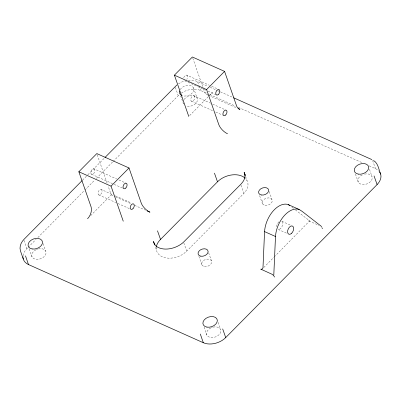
<?xml version="1.0" encoding="UTF-8"?>
<svg xmlns="http://www.w3.org/2000/svg" width="401" height="401" viewBox="0 0 401 401"><rect width="100%" height="100%" fill="white"/><g stroke="black" fill="none" stroke-linecap="round" stroke-linejoin="round"><path stroke-width="0.3" stroke-dasharray="2 1.5" d="M274.244 256.911L309.637 220.911A3.519 0.401 29 0 0 309.351 220.635M82.556 180.154L87.393 175.262M87.834 174.821L104.556 157.919M23.068 255.663A16.381 11.133 -19.2 0 1 26.862 248.655L27.739 247.768M28.18 247.322L36.1 239.317M37.864 237.537L84.506 190.39M84.947 189.949L94.626 180.159M96.39 178.385L112.671 161.924M113.112 161.483L178.234 95.654A16.381 11.133 -19.2 0 1 179.312 94.651M90.616 215.673L111.202 194.861L108.12 186.019M189.653 115.563L208.926 96.085M209.367 95.644L212.43 92.546A8.937 5.318 -65.9 0 1 209.878 94.365M156.355 246.996A17.87 12.145 -19.2 0 0 164.921 257.678A17.87 12.145 -19.2 0 0 183.848 253.572L186.701 251.161L243.838 193.422A17.87 12.145 -19.2 0 0 245.392 178.39M263.738 267.527L273.808 257.352M309.702 221.066L308.585 220.756M178.43 83.824L181.944 81.929L185.307 80.812M188.249 80.275C195.392 79.157 201.658 83.814 207.934 86.29M183.733 77.774A2.977 1.774 -65.9 0 1 186.861 75.193L209.452 85.293M211.713 86.305L218.49 89.333M210.219 87.313L217.076 90.375M217.648 90.631L219.928 91.654M220.5 91.909L232.5 97.273M184.866 80.822L205.763 90.165M208.024 91.177L215.933 94.711M181.337 93.117A16.381 11.133 -19.2 0 1 200.66 90.511L206.946 93.323M209.803 94.596L235.512 106.095M238.369 107.373L362.344 162.806M369.201 165.874L375.486 168.681A16.381 11.133 -19.2 0 1 378.97 171.152M206.665 94.526L207.793 95.032M208.355 95.283L236.52 107.874M194.049 95.834A2.977 1.774 -65.9 0 1 193.488 100.586A2.977 1.774 -65.9 0 1 190.771 99.142A2.977 1.774 -65.9 0 1 194.049 95.834L210.425 103.157M212.685 104.165L225.678 109.974M191.488 101.207L212.951 110.806M215.778 112.069L222.555 115.097M290.058 224.981L281.317 221.071A4.466 2.657 -65.9 0 1 282.274 225.963A4.466 2.657 -65.9 0 1 278.093 229.387L287.377 233.537M94.145 168.906A2.977 1.774 -65.9 0 1 93.583 173.658A2.977 1.774 -65.9 0 1 90.867 172.219A2.977 1.774 -65.9 0 1 94.145 168.906L116.736 179.006M118.997 180.019L125.774 183.046M91.583 174.28L113.613 184.129M114.175 184.385L123.212 188.425M101.333 189.543A2.977 1.774 -65.9 0 1 100.771 194.3A2.977 1.774 -65.9 0 1 98.055 192.856A2.977 1.774 -65.9 0 1 101.333 189.543L113.192 194.851M115.453 195.858L131.267 202.931M111.202 194.861L115.187 196.645M115.759 196.901L130.576 203.528M134.566 205.312L145.393 210.154M98.771 194.921L115.719 202.5M117.974 203.507L130.4 209.066M308.981 220.921L318.96 225.392M291.943 207.192L293.422 208.335M295.397 209.858L309.206 220.525M197.613 81.889L198.816 85.202M372.609 160.425L375.486 168.681M369.511 169.402L371.907 176.28M355.456 174.094L358.248 182.119M269.206 191.578L271.998 199.608M259.642 195.668L262.439 203.693M245.592 176.43L247.031 180.56M240.961 185.167L243.838 193.422M192.786 58.17L203.172 87.994M203.377 88.581L204.6 92.09A8.937 5.318 -65.9 0 0 207.397 94.741M199.021 85.794L200.66 90.511M193.488 87.789L197.081 98.11M180.63 95.924L183.427 103.949A7.449 5.058 -19.2 0 1 183.122 103.122M175.362 87.398L178.234 95.654M208.665 252.795L211.457 260.825M198.886 256.274L201.878 264.876M218.139 322.404L220.535 329.281M183.823 242.906L186.701 251.161M204.079 327.096L206.876 335.121M155.533 247.367L156.355 249.723M97.237 154.761L107.298 183.658M43.113 243.658L45.709 251.111M29.258 248.921L32.05 256.951M23.985 240.399L26.862 248.655M276.67 226.67A4.466 2.657 -65.9 0 1 279.026 221.773M38.361 248.921A7.449 5.058 -19.2 0 1 45.689 254.575A7.449 5.058 -19.2 0 1 33.915 258.7A7.449 5.058 -19.2 0 1 36.075 249.723M36.516 249.522A7.449 5.058 -19.2 0 1 37.428 249.181M213.187 327.096A7.449 5.058 -19.2 0 1 220.51 332.745A7.449 5.058 -19.2 0 1 208.741 336.87A7.449 5.058 -19.2 0 1 210.901 327.893M211.337 327.697A7.449 5.058 -19.2 0 1 212.249 327.351M184.054 99.453A7.449 5.058 -19.2 0 1 194.144 95.944A7.449 5.058 -19.2 0 1 196.229 102.902A7.449 5.058 -19.2 0 1 186.019 106.004M180.159 89.588A7.449 5.058 -19.2 0 1 190.189 85.533A7.449 5.058 -19.2 0 1 192.751 92.436A7.449 5.058 -19.2 0 1 182.425 95.684M364.559 174.094A7.449 5.058 -19.2 0 1 371.832 179.859A7.449 5.058 -19.2 0 1 359.892 183.748A7.449 5.058 -19.2 0 1 362.715 174.696M186.861 75.193A2.977 1.774 -65.9 0 1 186.766 79.378M204.435 266.52A5.213 3.544 -19.2 0 0 211.718 261.713A5.213 3.544 -19.2 0 0 203.858 260.314A5.213 3.544 -19.2 0 0 204.435 266.52M265.011 205.327A5.213 3.544 -19.2 0 0 272.264 200.49A5.213 3.544 -19.2 0 0 264.384 199.132A5.213 3.544 -19.2 0 0 265.011 205.327"/><path stroke-width="0.6" d="M321.697 226.615L302.153 211.377L299.206 209.502L288.279 204.615A22.341 13.293 -65.9 0 0 264.565 231.618L263.001 267.226A3.534 2.366 65.9 0 1 262.785 268.269L261.923 269.221L260.685 269.171M273.798 275.031L275.492 236.505A22.341 13.293 -65.9 0 1 299.206 209.502M244.755 178.034L245.006 174.706L245.086 175.332L244.154 172.305L245.181 175.252M244.841 177.653C243.863 180.701 243.171 181.558 241.031 184.049L183.843 241.843C176.976 248.585 163.568 251.868 156.119 246.149M154.711 245.006L153.483 241.467L154.555 244.45L154.23 243.903L156.425 246.399A17.87 12.145 -19.2 0 1 160.074 239.873L217.502 181.813A17.87 12.145 -19.2 0 1 244.981 178.009M87.548 218.771A8.937 5.318 -65.9 0 0 91.067 206.841L78.847 171.753L96.826 153.583L129.022 167.979L141.237 203.066A8.937 3.835 44.7 0 0 149.949 212.189L147.102 210.916M188.781 116.45L174.405 75.172L192.38 57.002L224.575 71.398L236.796 106.486L237.898 108.115L239.903 109.388L238.209 108.631M82.115 180.6L24.04 239.297C21.078 242.239 19.148 246.69 20.431 250.846L23.308 259.106M104.992 157.478L176.876 84.972M123.262 221.237L111.042 186.149L129.022 167.979M227.527 133.779A8.937 3.835 44.7 0 1 218.816 124.656L206.6 89.568L224.575 71.398M23.088 258.154A16.381 11.133 -19.2 0 0 28.471 264.55L203.297 342.72A16.381 11.133 -19.2 0 0 225.723 337.577L377.1 184.575A16.381 11.133 -19.2 0 0 379.592 171.939M233.643 97.784L371.882 159.598M174.405 75.172L206.6 89.568M264.565 231.618L275.492 236.505M78.847 171.753L111.042 186.149M261.116 269.302L271.612 274.053A2.977 1.278 44.7 0 1 274.52 277.096M288.279 204.615L289.662 205.497M373.496 160.455C378.303 163.272 378.674 169.538 380.654 174.129M374.038 175.899L377.1 184.575M222.665 328.895L225.723 337.577M157.483 230.786L160.54 239.467M214.445 173.132L217.502 181.813M203.297 342.72L200.32 334.023M28.471 264.55L25.494 255.853M181.929 95.493A7.449 5.058 -19.2 0 1 179.563 90.987M23.022 257.668A16.381 11.133 -19.2 0 1 22.982 256.675M321.823 227.593A2.977 1.278 44.7 0 1 322.419 228.68M200.841 256.199A5.213 3.544 -19.2 0 0 208.124 251.392A5.213 3.544 -19.2 0 0 200.264 249.998A5.213 3.544 -19.2 0 0 200.841 256.199M261.417 195.006A5.213 3.544 -19.2 0 0 268.67 190.174A5.213 3.544 -19.2 0 0 260.79 188.811A5.213 3.544 -19.2 0 0 261.417 195.006M291.311 233.572A4.466 2.657 -65.9 0 0 292.85 226.289A4.466 2.657 -65.9 0 0 287.728 230.48A4.466 2.657 -65.9 0 0 291.311 233.572M32.13 248.961A7.449 5.058 -19.2 0 0 42.496 242.059A7.449 5.058 -19.2 0 0 31.233 240.114A7.449 5.058 -19.2 0 0 32.13 248.961M206.956 327.131A7.449 5.058 -19.2 0 0 217.317 320.229A7.449 5.058 -19.2 0 0 206.059 318.284A7.449 5.058 -19.2 0 0 206.956 327.131M358.329 174.129A7.449 5.058 -19.2 0 0 368.694 167.227A7.449 5.058 -19.2 0 0 357.431 165.282A7.449 5.058 -19.2 0 0 358.329 174.129M218.495 94.34A2.977 1.774 -65.9 0 0 219.056 89.588A2.977 1.774 -65.9 0 0 215.778 92.902A2.977 1.774 -65.9 0 0 218.495 94.34M225.683 114.982A2.977 1.774 -65.9 0 0 226.244 110.225A2.977 1.774 -65.9 0 0 222.966 113.538A2.977 1.774 -65.9 0 0 225.683 114.982M125.779 188.054A2.977 1.774 -65.9 0 0 126.335 183.302A2.977 1.774 -65.9 0 0 123.062 186.615A2.977 1.774 -65.9 0 0 125.779 188.054M132.967 208.69A2.977 1.774 -65.9 0 0 133.523 203.939A2.977 1.774 -65.9 0 0 130.25 207.252A2.977 1.774 -65.9 0 0 132.967 208.69"/></g></svg>
